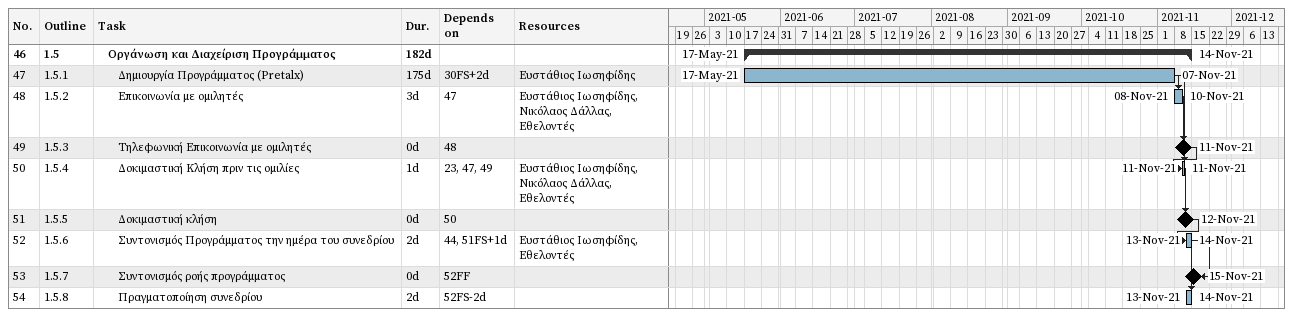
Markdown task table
| ID | WBS | Task | Duration | Start | Finish | Predecessors | Resources |
|---|---|---|---|---|---|---|---|
| 46 | 1.5 | **Οργάνωση και Διαχείριση Προγράμματος** | 182d | 2021-05-17 | 2021-11-14 |  |  |
| 47 | 1.5.1 | Δημιουργία Προγράμματος (Pretalx) | 175d | 2021-05-17 | 2021-11-07 | 30FS+2d | Ευστάθιος Ιωσηφίδης |
| 48 | 1.5.2 | Επικοινωνία με ομιλητές | 3d | 2021-11-08 | 2021-11-10 | 47 | Ευστάθιος Ιωσηφίδης, Νικόλαος Δάλλας, Εθελοντές |
| 49 | 1.5.3 | Τηλεφωνική Επικοινωνία με ομιλητές | 0d | 2021-11-11 | 2021-11-11 | 48 |  |
| 50 | 1.5.4 | Δοκιμαστική Κλήση πριν τις ομιλίες | 1d | 2021-11-11 | 2021-11-11 | 23, 47, 49 | Ευστάθιος Ιωσηφίδης, Νικόλαος Δάλλας, Εθελοντές |
| 51 | 1.5.5 | Δοκιμαστική κλήση | 0d | 2021-11-12 | 2021-11-12 | 50 |  |
| 52 | 1.5.6 | Συντονισμός Προγράμματος την ημέρα του συνεδρίου | 2d | 2021-11-13 | 2021-11-14 | 44, 51FS+1d | Ευστάθιος Ιωσηφίδης, Εθελοντές |
| 53 | 1.5.7 | Συντονισμός ροής προγράμματος | 0d | 2021-11-15 | 2021-11-15 | 52FF |  |
| 54 | 1.5.8 | Πραγματοποίηση συνεδρίου | 2d | 2021-11-13 | 2021-11-14 | 52FS-2d |  |
